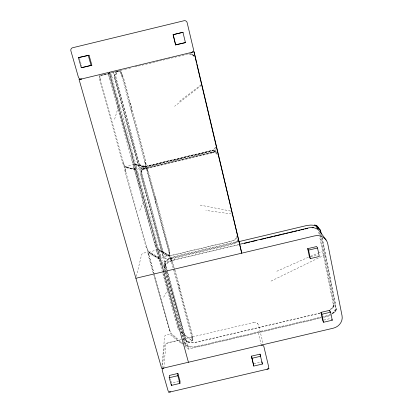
<?xml version="1.0" encoding="UTF-8"?>
<svg xmlns="http://www.w3.org/2000/svg" width="413" height="413" viewBox="0 0 413 413"><rect width="100%" height="100%" fill="white"/><g stroke="black" fill="none" stroke-linecap="round" stroke-linejoin="round"><path stroke-width="0.31" stroke-dasharray="2.06 1.55" d="M192.262 339.92L192.086 340.73L184.121 344.323M145.5 165.768L145.304 166.723L137.002 169.33M155.804 203.449L155.902 198.854L155.422 196.836L154.658 196.082M156.734 250.252L156.93 249.55L148.871 252.575L148.716 253.639M108.815 74.417L108.815 73.912M169.273 254.527L169.025 255.224L161.22 258.213M133.513 164.777L133.523 165.283M335.795 310.777L336.306 309.239M163.847 368.029L165.845 344.592A3.082 1.353 -17.7 0 1 168.489 342.769L177.724 340.58M162.324 368.422L164.286 346.331C164.658 344.101 166.981 342.924 168.979 342.429L181.467 339.486M162.004 365.319L164.622 336.425A2.994 1.275 -17.5 0 1 167.043 334.561A2.994 1.275 -17.5 0 1 170.197 334.602L182.138 344.081M133.523 164.937L133.673 164.152M178.948 289.792L179.325 286.41L179.005 284.996L178.344 284.547M166.036 271.429C162.097 264.444 167.885 257.557 174.911 256.819L238.229 241.781M164.617 263.809L164.725 263.045L164.73 264.552M164.219 267.299L164.333 266.462M164.937 267.025C165.809 262.663 170.92 261.026 174.678 259.937L238.683 244.744M108.826 74.082L108.887 73.566M333.978 305.192L333.482 306.668M333.864 305.992L333.941 304.51M336.146 309.977L336.259 309.208M136.357 276.39L141.638 254.491A3.103 0.903 -16 0 1 144.261 252.947A3.103 0.903 -16 0 1 147.462 252.746L159.263 259.034M133.549 164.668L133.683 164.379L125.185 167.012L125.051 167.915M114.602 119.274L118.149 107.592M215.607 147.327L213.98 149.945L211.28 151.406L146.063 167.028C142.986 167.812 139.548 165.799 138.763 162.712L115.728 77.685C115.067 75.321 115.914 72.6 117.901 71.129M164.746 263.071L165.055 262.224M164.328 266.524L164.642 265.667M236.923 237.186L235.343 239.617L232.741 240.991L169.929 255.905C167.048 256.643 163.724 254.888 162.959 251.961L141.633 173.248C140.735 170.228 142.826 166.847 145.877 166.196L211.084 150.575L214.146 150.652L216.773 152.242M237.692 240.227L236.086 242.699L233.438 244.088L169.593 259.245C166.671 259.994 163.29 258.213 162.51 255.239L140.807 175.303C139.888 172.236 142.015 168.798 145.118 168.132M141.442 171.591L142.206 169.733M108.867 73.829L108.96 73.395M139.749 210.496L143.564 201.596M156.857 249.354L156.749 250.619M332.992 307.494L333.869 305.95M336.105 309.941L334.545 312.3L331.448 314.443M215.762 149.687L214.93 151.029M163.646 297.174L167.843 289.947M165.05 262.286L165.556 261.434M164.637 265.729L165.148 264.862M333.523 306.699L332.289 308.243M335.754 310.7L334.504 312.228M166.227 260.706L165.546 261.496C167.668 258.688 171.405 257.242 174.818 256.354L238.12 241.321M165.83 264.124L165.138 264.924C167.41 261.997 171.09 260.618 174.56 259.705M214.925 151.034L213.774 152.113L211.642 153.094L145.309 168.979C142.186 169.779 138.691 167.74 137.885 164.611L114.406 78.129C113.642 75.46 114.835 72.347 117.302 71.01M332.289 308.206L330.41 309.678M333.663 313.013L334.545 312.264M120.379 72.198L119.502 71.139L109.032 73.597L100.044 75.775L99.874 77.014M201.42 85.362L174.622 106.27M179.469 101.314L201.214 84.758M330.013 309.631L332.94 306.869L333.368 304.83L319.719 237.134M332.073 313.426L335.046 310.622L335.485 308.557L321.144 237.212M324.804 254.904L269.849 281.676M330.978 314.056L327.148 315.599L323.25 316.559M136.022 169.34L125.046 166.759C123.342 167.58 125.16 170.59 125.18 172.014L145.877 246.546L147.906 251.636M276.798 271.258L310.08 256.519M310.664 256.272L317.69 253.308M330.183 315.052L323.446 317.05M318.294 253.076L322.501 251.44M120.131 70.489L124.612 69.425M125.113 69.286L132.134 67.603M135.066 66.88L167.239 59.121M167.864 58.966L178.003 56.498M178.519 56.39L187.92 54.118M146.14 166.269L210.909 150.75M139.754 169.402L217.331 150.822M239.483 244.32L164.88 262.033L161.509 260.236M110.498 72.869L119.749 70.68M103.364 74.614L99.352 75.667L99.559 79.435L122.785 163.202L123.859 166.026L124.814 167.342L134.659 169.702M103.988 74.469L109.001 73.282M310.633 256.809L317.742 255.126M182.092 339.341L253.221 322.599M320.023 313.028L197.564 341.866C193.8 342.527 188.049 343.544 185.788 339.6L165.319 263.804M320.065 313.224L197.61 342.062L191.911 342.692L187.285 341.778M322.62 316.709L197.667 346.12C193.852 346.786 188.023 347.823 185.721 343.828L166.207 272.048M320.947 317.638L197.729 346.641L191.937 347.281L187.239 346.357M184.59 346.027L188.514 349.14L320.922 317.974M323.431 317.38L327.189 316.497A10.65 9.731 -21.7 0 0 330.596 315.093M323.833 320.054L330.627 318.459M100.044 75.775L108.831 73.721M178.803 381.359L171.529 383.068L170.362 378.958M253.964 363.714L261.269 362M211.441 152.247L214.554 152.325L216.649 153.414M125.185 167.012L134.437 169.154M145.304 166.723L135.01 164.555M253.675 322.532L255.781 322.589L257.413 323.317M253.19 322.605L253.737 322.522M192.086 340.73L181.049 331.861M231.378 213.96L205.824 210.408M200.16 205.101L230.573 211.053M135.381 164.183L145.65 166.377L147.389 169.433M134.984 164.617L145.149 166.8L146.052 168.029M134.044 164.534L145.526 166.997L146.135 166.387L146.006 164.049M135.686 169.392L125.299 166.94L124.483 165.768M190.29 53.644L191.875 54.134M169.025 255.224L157.338 248.858M148.871 252.575L159.692 258.863M187.259 346.306L188.23 346.662M188.266 342.083L185.86 340.777M120.08 70.711L121.061 71.95L122.011 74.325M191.844 54.108L192.608 54.537M186.48 341.339L187.306 341.809M187.259 346.388L185.323 344.752M158.587 249.643L169.268 255.446L169.898 254.749L169.789 252.983M159.15 250.071L169.635 255.828L170.941 257.924M159.248 250.794L169.165 256.267L170.316 258.166M158.891 257.48L148.721 251.579L147.477 249.307M158.948 258.223L147.859 251.579M160.068 258.977L148.83 252.415C146.997 252.689 148.773 255.952 148.778 257.103L153.605 274.49M192.566 54.501L193.284 55.027M185.767 345.387L186.439 345.944M186.5 341.37L185.401 340.193M257.49 323.384L258.45 324.886L263.257 344.091M181.126 331.99L191.921 340.792C193.485 341.345 192.737 338.474 192.582 337.767M257.237 323.178L257.671 323.529M183.403 343.838L171.431 333.627L170.368 331.711M182.407 343.833L170.93 334.009L169.8 332L153.781 275.11M193.232 54.986L193.893 55.605M193.826 55.554L194.42 56.261M185.788 345.423L185.05 344.117M129.625 102.46L130.518 103.601L131.205 106.399L131.463 112.548M110.457 73.622L110.947 74.495M156.326 247.996L156.496 248.259M185.38 340.245L185.132 339.569M110.539 73.788L110.736 74.097M136.718 170.006L136.946 170.419M156.14 247.666L156.351 248.063M178.416 329.244L178.628 329.662M132.976 163.14L133.198 163.6M155.944 247.268L156.16 247.728M170.719 257.428L172.846 262.24L174.885 269.596M178.215 328.831L178.437 329.3M120.384 72.115L120.606 72.673M110.927 74.423L111.174 74.975M146.052 167.957L146.274 168.509M146.935 168.297L149.547 174.895L168.824 246.871L169.857 253.479M132.769 162.686L132.996 163.202M124.277 165.308L124.478 165.835M155.737 246.814L155.959 247.32M161.659 260.851L161.901 261.408M147.885 250.34L146.465 246.329L125.795 171.823M121.541 73.049L121.308 72.502L124.158 79.854L145.004 157.704L146.088 164.617M120.611 72.6L120.839 73.225M111.154 74.908L111.639 76.147M146.279 168.442L146.501 169.051M137.359 171.261L137.606 171.86M132.558 162.175L132.79 162.743M124.065 164.797L124.272 165.37M155.112 245.177L155.753 246.86M170.925 257.877L171.395 259.07M170.321 258.11L170.538 258.714M177.802 327.85L178.024 328.402M170.156 331.195L170.357 331.758M121.061 73.71L121.541 75.202M120.844 73.158L121.071 73.834M146.512 168.994L146.729 169.645M137.591 171.813L137.834 172.458M132.346 161.612L132.573 162.221M155.319 245.761L155.531 246.308M124.055 164.849L100.545 80.68M170.554 258.667L191.88 337.473M162.113 261.919L162.35 262.56M177.812 327.881L157.229 253.21M170.146 331.231L169.34 328.872M147.379 169.397L147.617 170.068M146.739 169.598L168.669 250.83M111.629 76.095L135.805 164.4M137.823 172.422L138.494 174.462M132.129 161.013L132.351 161.653M155.696 244.981L155.907 245.57M123.616 163.656L123.838 164.276M162.345 262.529L162.577 263.195M177.946 326.497L178.153 327.081M169.939 330.674L169.552 329.471M171.385 259.039L192.458 337.214M170.781 259.271L171.008 259.911M155.118 245.198L154.725 243.959M147.043 248.203L146.646 246.959M146.971 170.249L147.193 170.925M111.877 76.813L112.109 77.52M131.923 160.378L132.134 161.039M162.572 263.174L163.192 265.198M122.005 74.288L122.243 75.032M147.611 170.042L169.712 252.482M123.404 163.011L123.028 161.669M131.923 160.394L109.171 77.081M155.303 243.747L155.494 244.372M122.238 75.006L146.021 164.1M121.561 75.171L121.763 75.935M169.366 328.872L154.359 274.882L169.191 328.273M133.931 167.864L154.725 243.964M177.394 324.69L177.564 325.289M138.494 174.462L160.631 255.941M79.477 58.171L81.81 66.41M121.783 75.915L121.969 76.684M147.405 171.622L168.979 252.116M171.405 261.259L171.591 261.925M154.214 274.268L149.047 255.637M154.183 274.263L149.196 256.251M134.261 169.18L154.55 243.345M164.741 264.49L166.248 270.138L164.71 264.526M165.324 271.744L164.224 267.237M165.499 272.296L185.05 344.199M163.187 265.187L183.692 340.457M117.116 98.454L117.798 100.942M118.985 105.294L119.491 107.148M129.594 144.214L130.271 146.687M132.124 153.481L132.795 155.954M110.323 79.033L115.568 98.222M116.585 101.934L128.082 144.023M128.928 147.116L129.605 149.594M131.468 156.398L132.145 158.876M135.036 169.598L140.435 189.366M142.294 196.165L142.97 198.638M144.829 205.431L145.841 209.138M146.011 209.758L149.723 223.35M154.787 241.884L155.128 243.118M161.008 264.743L157.807 252.993M163.543 274.015L174.012 312.331M174.859 315.418L176.547 321.598M113.322 71.97L188.514 349.14M121.995 76.673L145.128 163.011M175.045 270.21L191.802 332.77L192.773 338.815M125.619 171.163L125.82 171.829M135.8 164.389L135.991 165.107M135.154 164.601L135.34 165.314M134.865 168.979L134.535 167.673M160.177 254.036L160.342 254.682M191.694 336.838L192.272 339.589M144.756 161.607L145.376 164.302M100.571 80.685L99.972 78.005M125.645 171.173L125.01 167.848M258.259 332.723L261.119 344.504M109.331 77.794L109.502 78.491M134.091 168.53L133.595 166.114M157.079 252.601L157.239 253.236M135.985 165.092L136.3 166.475M183.842 341.045L183.991 341.67M192.448 337.184L192.592 337.808M168.803 251.465L169.263 253.778M100.245 79.306L100.4 79.988M125.49 170.533L125.087 168.328M148.917 255.053L149.078 255.662M109.817 76.921L109.966 77.613M156.955 252.018L157.095 252.632M183.981 341.628L184.198 342.744M145.758 162.779L145.897 163.434M319.425 232.411L319.967 234.992M320.06 235.57L333.978 304.582M318.702 232.08L319.208 234.605M322.233 238.007L335.583 304.541A10.65 9.731 -21.7 0 1 332.083 314.014M321.433 234.672L321.804 236.546M321.933 237.17L336.265 308.588M320.514 234.094L321.015 236.587M191.983 338.035L192.091 338.583M109.182 77.117L108.939 75.811M148.948 255.084L148.732 254.016M133.698 166.702L133.807 167.28M156.857 251.476L156.971 252.059M136.29 166.434L136.507 167.678M160.616 255.895L160.729 256.499M100.116 78.661L99.889 77.443M169.697 252.436L169.805 253.04M109.058 76.472L108.867 75.254M148.845 254.553L148.68 253.577M156.78 250.985L156.873 251.527M157.358 250.763L157.436 251.259M145.34 164.255L145.464 164.875M160.714 256.447L160.802 257.005M184.183 342.682L184.26 343.198M169.16 253.226L169.304 254.217M164.198 267.273L164.312 268.027M192.179 339.083L192.298 339.982M133.538 165.628L133.611 166.171M136.491 167.616L136.569 168.199M156.734 250.546L156.801 251.042M99.838 76.947L99.925 77.505M145.422 164.823L145.515 165.391M160.786 256.943L160.848 257.449M108.82 74.763L108.882 75.321M133.507 165.21L133.554 165.696M136.553 168.127L136.6 168.643M336.223 308.516L336.301 309.28M145.479 165.329L145.541 165.84M108.8 74.34L108.836 74.836M160.827 257.382L160.843 257.748M169.263 254.155L169.315 254.594M136.584 168.566L136.584 168.932M117.545 71.346A6.092 5.859 55 0 0 114.829 78.036L138.272 164.431A5.746 5.586 24.2 0 0 145.257 168.55L211.528 152.676A5.699 5.653 -13.7 0 0 215.669 148.788M119.409 70.716A5.994 5.767 55.3 0 0 116.053 77.623L139.083 162.681A5.653 5.503 24.7 0 0 145.965 166.738L211.198 151.112A5.612 5.57 -14 0 0 215.271 147.281M188.684 53.989A6.071 5.906 78.5 0 1 194.105 56.493M189.474 53.938A5.973 5.808 78.5 0 1 194.043 56.426M216.526 152.552A5.586 5.519 -13.2 0 0 211.172 150.988L145.949 166.615A5.622 5.457 20.4 0 0 141.964 173.243L163.28 251.956A5.405 5.132 2.5 0 0 169.846 255.678L232.674 240.753A5.4 5.157 -12.3 0 0 236.856 235.844M217.414 154.705A5.674 5.601 -13.1 0 0 211.502 152.552L145.242 168.421A5.71 5.539 20 0 0 141.2 175.153L162.861 255.002A5.488 5.204 2.4 0 0 169.536 258.775L233.319 243.634A5.483 5.23 -12.3 0 0 237.496 239.334M185.132 339.651L166.424 270.696L185.107 339.615"/><path stroke-width="0.62" d="M179.944 383.393L180.016 381.075L177.884 373.44L169.366 375.438L169.216 377.73L171.395 385.401L179.944 383.393L177.796 375.716L177.884 373.44M171.395 385.401L171.462 384.235M135.903 278.269L314.453 235.921A11.502 10.753 -26.4 0 1 327.772 243.907L342.052 315.769A11.13 10.113 -21.5 0 1 333.26 328.201L161.71 368.53L79.095 79.59L81.5 79.007A2.597 2.463 50.4 0 1 78.387 77.117L70.886 50.871A2.648 2.493 54.4 0 1 72.605 47.753L184.09 20.717A2.633 2.524 79.4 0 1 187.156 22.684L193.46 49.292A2.576 2.499 79.9 0 1 191.627 52.384M78.408 57.624L89.048 55.223L91.846 65.239L82.146 67.587L81.268 67.711L78.408 57.624L89.048 55.223M173.088 34.687L182.949 32.297L173.088 34.687L175.571 44.888L185.432 42.591L182.949 32.297M81.268 67.711L91.846 65.239M175.571 44.888L185.432 42.591M79.095 79.59L194.053 51.795L241.75 253.164L217.475 151.452M238.859 241.631L305.94 225.704C309.745 224.997 314.995 224.166 317.705 227.635M239.483 244.32L308.97 227.826A10.996 10.325 -26.8 0 1 320.839 232.947M244.331 243.402L249.979 242.064M251.233 241.765L256.881 240.423M260.02 239.679L265.667 238.337M266.922 238.038L272.57 236.701M273.824 236.401L281.356 234.615M282.611 234.316L284.49 233.872M285.75 233.572L288.259 232.973M289.513 232.679L293.276 231.786M294.531 231.486L297.04 230.888M298.3 230.593L300.179 230.144M301.433 229.845L303.947 229.251M305.202 228.952L307.711 228.358M307.7 248.662L316.616 246.551L317.556 247.986L319.28 256.478L310.328 258.6L309.451 257.087L307.7 248.662L308.568 250.118L310.328 258.6M308.568 250.118L317.556 247.986M320.942 312.383L329.615 310.339L330.622 312.192L332.253 320.22L323.544 322.269L322.599 320.349L320.942 312.383L321.882 314.252L323.544 322.269M321.882 314.252L330.622 312.192M251.481 356.151L260.03 354.142L262.384 364.049L253.804 366.063L251.481 356.151L253.804 366.063M169.216 377.73L177.796 375.716M251.915 358.308L260.526 356.285L260.03 354.142M168.525 392.35L269.131 368.752M194.053 51.795L196.547 63.112M312.047 227.749L313.415 227.744M314.381 224.93L315.496 225.235M316.42 227.769L317.556 228.079M315.46 225.219L316.461 225.632M315.496 225.271L317.261 226.154L318.568 228.043M317.52 228.064L319.357 228.978M317.556 228.115L318.537 228.518M316.425 225.617L317.896 226.685M318.5 228.466L319.352 229.014M319.316 228.962L319.992 229.587M320.132 231.791L326.115 240.046M319.951 229.535L320.436 230.232M331.747 319.264L332.253 320.22M320.395 230.18L320.679 230.929M318.294 227.305L318.826 229.303M88.227 55.244L91.046 65.342M109.29 72.29L188.431 362.253M173.372 35.425L175.69 44.95M196.841 64.366L217.331 150.822M261.873 361.855L262.384 364.049M329.615 310.339L329.868 311.562M320.638 230.872L321.304 234.052M267.01 369.248A2.184 1.967 -12.4 0 0 268.677 366.842L263.876 346.574A2.204 2.003 -12.5 0 0 261.269 345.129M170.636 391.854A2.184 1.951 -2 0 1 167.983 390.466L162.263 370.456A2.204 1.988 -1.1 0 1 163.847 368.029"/></g></svg>
